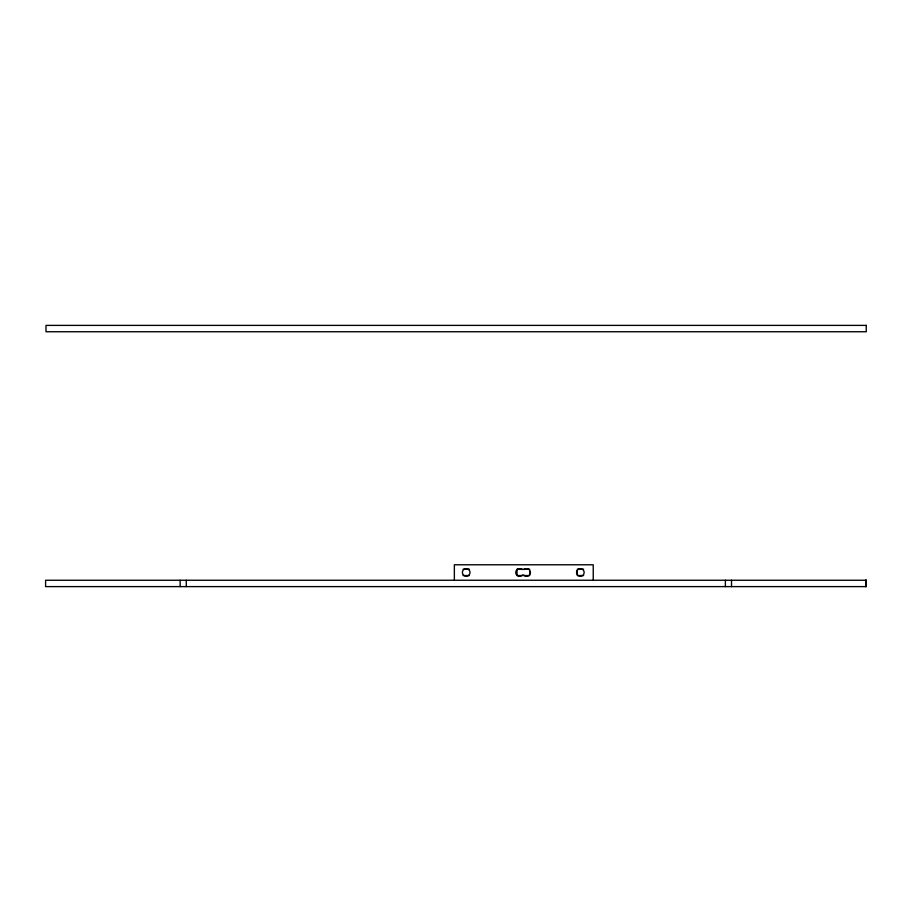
<?xml version="1.0" encoding="UTF-8"?>
<svg xmlns="http://www.w3.org/2000/svg" width="912" height="912" viewBox="0 0 912 912"><rect width="100%" height="100%" fill="white"/><g stroke="black" fill="none" stroke-linecap="round" stroke-linejoin="round"><path stroke-width="1.37" d="M866.4 325.39L45.999 325.39L45.999 331.751L866.252 331.751L866.252 325.39M463.079 569.191L469.429 569.191M529.712 569.191L517.001 569.191L517.001 575.54L529.712 575.54M577.285 569.191L583.634 569.191M463.079 575.54L469.429 575.54M577.285 575.54L583.634 575.54M866.001 580.249L866.001 586.61M865.853 580.249L865.853 586.61M731.527 580.249L731.527 586.61M725.382 580.249L725.382 586.61M593.233 580.249L593.233 564.779L454.358 564.779L454.358 580.249M577.285 570.456L577.285 574.264M529.712 571.733L529.712 574.264M186.287 580.249L186.287 586.61M180.143 580.249L180.143 586.61M583.224 569.954A3.83 3.83 0 0 1 581.252 576.19A3.83 3.83 0 0 1 576.635 571.562A3.83 3.83 0 0 1 582.871 569.601M529.473 569.954A3.83 3.83 0 0 1 529.12 575.358A3.83 3.83 0 0 1 523.716 575.005M524.069 569.601A3.83 3.83 0 0 1 529.12 569.601M522.462 575.005A3.83 3.83 0 0 1 517.058 575.358A3.83 3.83 0 0 1 516.705 569.954A3.83 3.83 0 0 1 522.109 569.601M469.235 570.148A3.83 3.83 0 0 1 466.944 576.224A3.83 3.83 0 0 1 462.498 571.482A3.83 3.83 0 0 1 468.722 569.601M866.218 580.249L45.6 580.249L45.6 586.61L866.218 586.61L866.218 580.249"/></g></svg>
